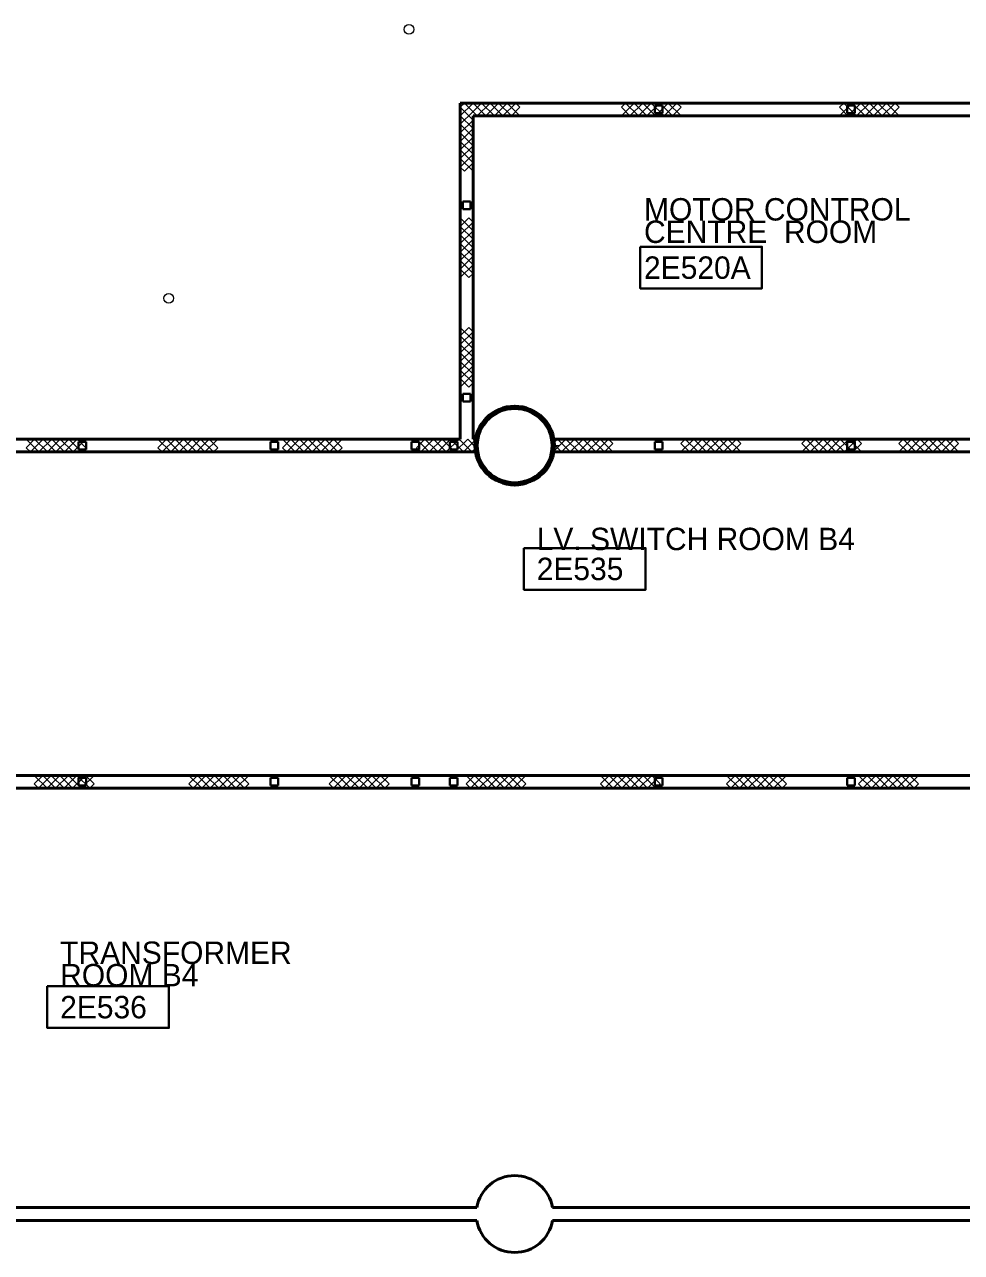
# Model space of a CAD drawing. Header units: metres. Extents: x 1807 to 3745, y 842 to 1968.
# Drawn here: x 3358.35 to 3372.97, y 1391.4 to 1410.58 of the extents above; entities that cross this region are included whole.
import ezdxf
from ezdxf.enums import TextEntityAlignment as Align

# ---------------------------------------------------------------- set-up
doc = ezdxf.new("R2010")
doc.units = ezdxf.units.M
doc.header["$MEASUREMENT"] = 0
doc.linetypes.add('DGN1', pattern=[7.299439, 0, -7.299439])
for name, color, linetype, lineweight in [('Level 1', 7, 'Continuous', 0), ('Level 31', 7, 'Continuous', 0), ('Level 33', 7, 'Continuous', 0), ('TRIRIGA DOOR BOX', 7, 'Continuous', 0)]:
    doc.layers.add(name, color=color, linetype=linetype, lineweight=lineweight)
doc.styles.add('Style-CHAR_FAST_FONT', font='CHAR_FAST_FONT.shx', dxfattribs={"height": 0.2})

msp = doc.modelspace()

# ---------------------------------------------------------------- linework, layer by layer
at = {"layer": 'Level 1', "color": 7, "linetype": 'Continuous', "lineweight": 40}
for p, q in [((3374.35, 1409.35), (3365.15, 1409.35)), ((3365.15, 1409.35), (3365.15, 1404.1)), ((3374.15, 1409.15), (3365.35, 1409.15)), ((3365.35, 1409.15), (3365.35, 1404.1)), ((3356.35, 1404.1), (3365.15, 1404.1)), ((3365.35, 1404.1), (3365.4, 1404.1)), ((3365.4, 1403.9), (3365.4, 1404.1)), ((3366.6, 1403.9), (3366.6, 1404.1)), ((3366.6, 1404.1), (3374.15, 1404.1)), ((3356.15, 1403.9), (3365.4, 1403.9)), ((3366.6, 1403.9), (3374.15, 1403.9)), ((3356.35, 1398.85), (3374.487, 1398.85)), ((3356.15, 1398.65), (3374.15, 1398.65)), ((3365.408, 1392.1), (3354.592, 1392.1)), ((3377.408, 1392.1), (3366.592, 1392.1)), ((3365.408, 1391.9), (3354.592, 1391.9)), ((3377.408, 1391.9), (3366.592, 1391.9))]:
    msp.add_line(p, q, dxfattribs=at)
at = {"layer": 'Level 1', "color": 7, "linetype": 'Continuous', "lineweight": 0}
for p, q in [((3365.15, 1409.15), (3365.35, 1409.35)), ((3365.217, 1409.35), (3365.15, 1409.283)), ((3365.15, 1409.283), (3365.283, 1409.15)), ((3365.217, 1409.217), (3365.15, 1409.15)), ((3365.15, 1409.017), (3365.35, 1409.217)), ((3365.417, 1409.15), (3365.217, 1409.35)), ((3365.35, 1409.083), (3365.217, 1409.217)), ((3365.283, 1409.15), (3365.483, 1409.35)), ((3365.35, 1409.35), (3365.55, 1409.15)), ((3365.617, 1409.35), (3365.417, 1409.15)), ((3365.483, 1409.35), (3365.683, 1409.15)), ((3365.55, 1409.15), (3365.75, 1409.35)), ((3365.817, 1409.15), (3365.617, 1409.35)), ((3365.683, 1409.15), (3365.883, 1409.35)), ((3365.75, 1409.35), (3365.95, 1409.15)), ((3366.017, 1409.35), (3365.817, 1409.15)), ((3365.883, 1409.35), (3366.083, 1409.15)), ((3365.95, 1409.15), (3366.083, 1409.283)), ((3366.083, 1409.283), (3366.017, 1409.35)), ((3367.665, 1409.15), (3367.865, 1409.35)), ((3367.732, 1409.35), (3367.665, 1409.283)), ((3367.665, 1409.283), (3367.798, 1409.15)), ((3367.932, 1409.15), (3367.732, 1409.35)), ((3367.798, 1409.15), (3367.998, 1409.35)), ((3367.865, 1409.35), (3368.065, 1409.15)), ((3368.132, 1409.35), (3367.932, 1409.15)), ((3367.998, 1409.35), (3368.198, 1409.15)), ((3368.065, 1409.15), (3368.265, 1409.35)), ((3368.332, 1409.15), (3368.132, 1409.35)), ((3368.198, 1409.15), (3368.398, 1409.35)), ((3368.265, 1409.35), (3368.465, 1409.15)), ((3368.532, 1409.35), (3368.332, 1409.15)), ((3368.398, 1409.35), (3368.598, 1409.15)), ((3368.465, 1409.15), (3368.598, 1409.283)), ((3368.598, 1409.283), (3368.532, 1409.35)), ((3371.07, 1409.15), (3371.27, 1409.35)), ((3371.137, 1409.35), (3371.07, 1409.283)), ((3371.07, 1409.283), (3371.203, 1409.15)), ((3371.337, 1409.15), (3371.137, 1409.35)), ((3371.203, 1409.15), (3371.403, 1409.35)), ((3371.27, 1409.35), (3371.47, 1409.15)), ((3371.537, 1409.35), (3371.337, 1409.15)), ((3371.403, 1409.35), (3371.603, 1409.15)), ((3371.47, 1409.15), (3371.67, 1409.35)), ((3371.737, 1409.15), (3371.537, 1409.35)), ((3371.603, 1409.15), (3371.803, 1409.35)), ((3371.67, 1409.35), (3371.87, 1409.15)), ((3371.937, 1409.35), (3371.737, 1409.15)), ((3371.803, 1409.35), (3372.003, 1409.15)), ((3371.87, 1409.15), (3372.003, 1409.283)), ((3372.003, 1409.283), (3371.937, 1409.35)), ((3365.15, 1409.15), (3365.35, 1408.95)), ((3365.15, 1408.883), (3365.35, 1409.083)), ((3365.35, 1408.817), (3365.15, 1409.017)), ((3365.35, 1408.95), (3365.15, 1408.75)), ((3365.35, 1408.683), (3365.15, 1408.883)), ((3365.15, 1408.617), (3365.35, 1408.817)), ((3365.15, 1408.75), (3365.35, 1408.55)), ((3365.15, 1408.483), (3365.35, 1408.683)), ((3365.35, 1408.417), (3365.15, 1408.617)), ((3365.35, 1408.55), (3365.15, 1408.35)), ((3365.35, 1408.283), (3365.15, 1408.483)), ((3365.217, 1408.283), (3365.35, 1408.417)), ((3365.15, 1408.35), (3365.217, 1408.283)), ((3365.15, 1407.556), (3365.35, 1407.356)), ((3365.283, 1407.556), (3365.15, 1407.423)), ((3365.15, 1407.289), (3365.35, 1407.489)), ((3365.35, 1407.489), (3365.283, 1407.556)), ((3365.15, 1407.423), (3365.35, 1407.223)), ((3365.35, 1407.356), (3365.15, 1407.156)), ((3365.35, 1407.089), (3365.15, 1407.289)), ((3365.35, 1407.223), (3365.15, 1407.023)), ((3365.15, 1407.156), (3365.35, 1406.956)), ((3365.15, 1406.889), (3365.35, 1407.089)), ((3365.15, 1407.023), (3365.35, 1406.823)), ((3365.35, 1406.956), (3365.15, 1406.756)), ((3365.35, 1406.689), (3365.15, 1406.889)), ((3365.35, 1406.823), (3365.15, 1406.623)), ((3365.15, 1406.756), (3365.283, 1406.623)), ((3365.283, 1406.623), (3365.35, 1406.689)), ((3365.15, 1405.846), (3365.35, 1405.646)), ((3365.283, 1405.846), (3365.15, 1405.713)), ((3365.15, 1405.579), (3365.35, 1405.779)), ((3365.35, 1405.779), (3365.283, 1405.846)), ((3365.15, 1405.713), (3365.35, 1405.513)), ((3365.35, 1405.646), (3365.15, 1405.446)), ((3365.35, 1405.379), (3365.15, 1405.579)), ((3365.35, 1405.513), (3365.15, 1405.313)), ((3365.15, 1405.446), (3365.35, 1405.246)), ((3365.15, 1405.179), (3365.35, 1405.379)), ((3365.15, 1405.313), (3365.35, 1405.113)), ((3365.35, 1405.246), (3365.15, 1405.046)), ((3365.35, 1404.979), (3365.15, 1405.179)), ((3365.35, 1405.113), (3365.15, 1404.913)), ((3365.15, 1405.046), (3365.283, 1404.913)), ((3365.283, 1404.913), (3365.35, 1404.979)), ((3358.507, 1404.1), (3358.373, 1403.967)), ((3358.573, 1403.9), (3358.373, 1404.1)), ((3358.44, 1403.9), (3358.64, 1404.1)), ((3358.707, 1403.9), (3358.507, 1404.1)), ((3358.773, 1404.1), (3358.573, 1403.9)), ((3358.64, 1404.1), (3358.84, 1403.9)), ((3358.907, 1404.1), (3358.707, 1403.9)), ((3358.973, 1403.9), (3358.773, 1404.1)), ((3358.84, 1403.9), (3359.04, 1404.1)), ((3359.107, 1403.9), (3358.907, 1404.1)), ((3359.173, 1404.1), (3358.973, 1403.9)), ((3359.04, 1404.1), (3359.24, 1403.9)), ((3359.307, 1404.1), (3359.107, 1403.9)), ((3359.307, 1403.967), (3359.173, 1404.1)), ((3360.564, 1404.1), (3360.431, 1403.967)), ((3360.631, 1403.9), (3360.431, 1404.1)), ((3360.498, 1403.9), (3360.698, 1404.1)), ((3360.764, 1403.9), (3360.564, 1404.1)), ((3360.831, 1404.1), (3360.631, 1403.9)), ((3360.698, 1404.1), (3360.898, 1403.9)), ((3360.964, 1404.1), (3360.764, 1403.9)), ((3361.031, 1403.9), (3360.831, 1404.1)), ((3360.898, 1403.9), (3361.098, 1404.1)), ((3361.164, 1403.9), (3360.964, 1404.1)), ((3361.231, 1404.1), (3361.031, 1403.9)), ((3361.098, 1404.1), (3361.298, 1403.9)), ((3361.364, 1404.1), (3361.164, 1403.9)), ((3361.364, 1403.967), (3361.231, 1404.1)), ((3362.508, 1404.1), (3362.374, 1403.967)), ((3362.574, 1403.9), (3362.374, 1404.1)), ((3362.441, 1403.9), (3362.641, 1404.1)), ((3362.708, 1403.9), (3362.508, 1404.1)), ((3362.774, 1404.1), (3362.574, 1403.9)), ((3362.641, 1404.1), (3362.841, 1403.9)), ((3362.908, 1404.1), (3362.708, 1403.9)), ((3362.974, 1403.9), (3362.774, 1404.1)), ((3362.841, 1403.9), (3363.041, 1404.1)), ((3363.108, 1403.9), (3362.908, 1404.1)), ((3363.174, 1404.1), (3362.974, 1403.9)), ((3363.041, 1404.1), (3363.241, 1403.9)), ((3363.308, 1404.1), (3363.108, 1403.9)), ((3363.308, 1403.967), (3363.174, 1404.1)), ((3364.6, 1404.1), (3364.467, 1403.967)), ((3364.667, 1403.9), (3364.467, 1404.1)), ((3364.533, 1403.9), (3364.733, 1404.1)), ((3364.8, 1403.9), (3364.6, 1404.1)), ((3364.867, 1404.1), (3364.667, 1403.9)), ((3364.733, 1404.1), (3364.933, 1403.9)), ((3365, 1404.1), (3364.8, 1403.9)), ((3365.067, 1403.9), (3364.867, 1404.1)), ((3364.933, 1403.9), (3365.133, 1404.1)), ((3365.2, 1403.9), (3365, 1404.1)), ((3365.267, 1404.1), (3365.067, 1403.9)), ((3365.133, 1404.1), (3365.333, 1403.9)), ((3365.4, 1404.1), (3365.2, 1403.9)), ((3365.4, 1403.967), (3365.267, 1404.1)), ((3366.6, 1403.9), (3366.8, 1404.1)), ((3366.667, 1404.1), (3366.6, 1404.033)), ((3366.6, 1404.033), (3366.733, 1403.9)), ((3366.867, 1403.9), (3366.667, 1404.1)), ((3366.733, 1403.9), (3366.933, 1404.1)), ((3366.8, 1404.1), (3367, 1403.9)), ((3367.067, 1404.1), (3366.867, 1403.9)), ((3366.933, 1404.1), (3367.133, 1403.9)), ((3367, 1403.9), (3367.2, 1404.1)), ((3367.267, 1403.9), (3367.067, 1404.1)), ((3367.133, 1403.9), (3367.333, 1404.1)), ((3367.2, 1404.1), (3367.4, 1403.9)), ((3367.467, 1404.1), (3367.267, 1403.9)), ((3367.333, 1404.1), (3367.533, 1403.9)), ((3367.4, 1403.9), (3367.533, 1404.033)), ((3367.533, 1404.033), (3367.467, 1404.1)), ((3368.595, 1403.9), (3368.795, 1404.1)), ((3368.662, 1404.1), (3368.595, 1404.033)), ((3368.595, 1404.033), (3368.728, 1403.9)), ((3368.862, 1403.9), (3368.662, 1404.1)), ((3368.728, 1403.9), (3368.928, 1404.1)), ((3368.795, 1404.1), (3368.995, 1403.9)), ((3369.062, 1404.1), (3368.862, 1403.9)), ((3368.928, 1404.1), (3369.128, 1403.9)), ((3368.995, 1403.9), (3369.195, 1404.1)), ((3369.262, 1403.9), (3369.062, 1404.1)), ((3369.128, 1403.9), (3369.328, 1404.1)), ((3369.195, 1404.1), (3369.395, 1403.9)), ((3369.462, 1404.1), (3369.262, 1403.9)), ((3369.328, 1404.1), (3369.528, 1403.9)), ((3369.395, 1403.9), (3369.528, 1404.033)), ((3369.528, 1404.033), (3369.462, 1404.1)), ((3370.481, 1403.9), (3370.681, 1404.1)), ((3370.548, 1404.1), (3370.481, 1404.033)), ((3370.481, 1404.033), (3370.615, 1403.9)), ((3370.748, 1403.9), (3370.548, 1404.1)), ((3370.615, 1403.9), (3370.815, 1404.1)), ((3370.681, 1404.1), (3370.881, 1403.9)), ((3370.948, 1404.1), (3370.748, 1403.9)), ((3370.815, 1404.1), (3371.015, 1403.9)), ((3370.881, 1403.9), (3371.081, 1404.1)), ((3371.148, 1403.9), (3370.948, 1404.1)), ((3371.015, 1403.9), (3371.215, 1404.1)), ((3371.081, 1404.1), (3371.281, 1403.9)), ((3371.348, 1404.1), (3371.148, 1403.9)), ((3371.215, 1404.1), (3371.415, 1403.9)), ((3371.281, 1403.9), (3371.415, 1404.033)), ((3371.415, 1404.033), (3371.348, 1404.1)), ((3371.996, 1403.9), (3372.196, 1404.1)), ((3372.063, 1404.1), (3371.996, 1404.033)), ((3371.996, 1404.033), (3372.13, 1403.9)), ((3372.263, 1403.9), (3372.063, 1404.1)), ((3372.13, 1403.9), (3372.33, 1404.1)), ((3372.196, 1404.1), (3372.396, 1403.9)), ((3372.463, 1404.1), (3372.263, 1403.9)), ((3372.33, 1404.1), (3372.53, 1403.9)), ((3372.396, 1403.9), (3372.596, 1404.1)), ((3372.663, 1403.9), (3372.463, 1404.1)), ((3372.53, 1403.9), (3372.73, 1404.1)), ((3372.596, 1404.1), (3372.796, 1403.9)), ((3372.863, 1404.1), (3372.663, 1403.9)), ((3372.73, 1404.1), (3372.93, 1403.9)), ((3372.796, 1403.9), (3372.93, 1404.033)), ((3372.93, 1404.033), (3372.863, 1404.1)), ((3358.373, 1403.967), (3358.44, 1403.9)), ((3359.24, 1403.9), (3359.307, 1403.967)), ((3360.431, 1403.967), (3360.498, 1403.9)), ((3361.298, 1403.9), (3361.364, 1403.967)), ((3362.374, 1403.967), (3362.441, 1403.9)), ((3363.241, 1403.9), (3363.308, 1403.967)), ((3364.467, 1403.967), (3364.533, 1403.9)), ((3365.333, 1403.9), (3365.4, 1403.967)), ((3358.634, 1398.85), (3358.5, 1398.717)), ((3358.7, 1398.65), (3358.5, 1398.85)), ((3358.567, 1398.65), (3358.767, 1398.85)), ((3358.834, 1398.65), (3358.634, 1398.85)), ((3358.9, 1398.85), (3358.7, 1398.65)), ((3358.767, 1398.85), (3358.967, 1398.65)), ((3359.034, 1398.85), (3358.834, 1398.65)), ((3359.1, 1398.65), (3358.9, 1398.85)), ((3358.967, 1398.65), (3359.167, 1398.85)), ((3359.234, 1398.65), (3359.034, 1398.85)), ((3359.3, 1398.85), (3359.1, 1398.65)), ((3359.167, 1398.85), (3359.367, 1398.65)), ((3359.434, 1398.85), (3359.234, 1398.65)), ((3359.434, 1398.717), (3359.3, 1398.85)), ((3361.048, 1398.85), (3360.914, 1398.717)), ((3361.114, 1398.65), (3360.914, 1398.85)), ((3360.981, 1398.65), (3361.181, 1398.85)), ((3361.248, 1398.65), (3361.048, 1398.85)), ((3361.314, 1398.85), (3361.114, 1398.65)), ((3361.181, 1398.85), (3361.381, 1398.65)), ((3361.448, 1398.85), (3361.248, 1398.65)), ((3361.514, 1398.65), (3361.314, 1398.85)), ((3361.381, 1398.65), (3361.581, 1398.85)), ((3361.648, 1398.65), (3361.448, 1398.85)), ((3361.714, 1398.85), (3361.514, 1398.65)), ((3361.581, 1398.85), (3361.781, 1398.65)), ((3361.848, 1398.85), (3361.648, 1398.65)), ((3361.848, 1398.717), (3361.714, 1398.85)), ((3363.239, 1398.85), (3363.106, 1398.717)), ((3363.306, 1398.65), (3363.106, 1398.85)), ((3363.172, 1398.65), (3363.372, 1398.85)), ((3363.439, 1398.65), (3363.239, 1398.85)), ((3363.506, 1398.85), (3363.306, 1398.65)), ((3363.372, 1398.85), (3363.572, 1398.65)), ((3363.639, 1398.85), (3363.439, 1398.65)), ((3363.706, 1398.65), (3363.506, 1398.85)), ((3363.572, 1398.65), (3363.772, 1398.85)), ((3363.839, 1398.65), (3363.639, 1398.85)), ((3363.906, 1398.85), (3363.706, 1398.65)), ((3363.772, 1398.85), (3363.972, 1398.65)), ((3364.039, 1398.85), (3363.839, 1398.65)), ((3364.039, 1398.717), (3363.906, 1398.85)), ((3365.374, 1398.85), (3365.241, 1398.717)), ((3365.441, 1398.65), (3365.241, 1398.85)), ((3365.308, 1398.65), (3365.508, 1398.85)), ((3365.574, 1398.65), (3365.374, 1398.85)), ((3365.641, 1398.85), (3365.441, 1398.65)), ((3365.508, 1398.85), (3365.708, 1398.65)), ((3365.774, 1398.85), (3365.574, 1398.65)), ((3365.841, 1398.65), (3365.641, 1398.85)), ((3365.708, 1398.65), (3365.908, 1398.85)), ((3365.974, 1398.65), (3365.774, 1398.85)), ((3366.041, 1398.85), (3365.841, 1398.65)), ((3365.908, 1398.85), (3366.108, 1398.65)), ((3366.174, 1398.85), (3365.974, 1398.65)), ((3366.174, 1398.717), (3366.041, 1398.85)), ((3367.473, 1398.85), (3367.34, 1398.717)), ((3367.54, 1398.65), (3367.34, 1398.85)), ((3367.406, 1398.65), (3367.606, 1398.85)), ((3367.673, 1398.65), (3367.473, 1398.85)), ((3367.74, 1398.85), (3367.54, 1398.65)), ((3367.606, 1398.85), (3367.806, 1398.65)), ((3367.873, 1398.85), (3367.673, 1398.65)), ((3367.94, 1398.65), (3367.74, 1398.85)), ((3367.806, 1398.65), (3368.006, 1398.85)), ((3368.073, 1398.65), (3367.873, 1398.85)), ((3368.14, 1398.85), (3367.94, 1398.65)), ((3368.006, 1398.85), (3368.206, 1398.65)), ((3368.273, 1398.85), (3368.073, 1398.65)), ((3368.273, 1398.717), (3368.14, 1398.85)), ((3369.441, 1398.85), (3369.308, 1398.717)), ((3369.508, 1398.65), (3369.308, 1398.85)), ((3369.375, 1398.65), (3369.575, 1398.85)), ((3369.641, 1398.65), (3369.441, 1398.85)), ((3369.708, 1398.85), (3369.508, 1398.65)), ((3369.575, 1398.85), (3369.775, 1398.65)), ((3369.841, 1398.85), (3369.641, 1398.65)), ((3369.908, 1398.65), (3369.708, 1398.85)), ((3369.775, 1398.65), (3369.975, 1398.85)), ((3370.041, 1398.65), (3369.841, 1398.85)), ((3370.108, 1398.85), (3369.908, 1398.65)), ((3369.975, 1398.85), (3370.175, 1398.65)), ((3370.241, 1398.85), (3370.041, 1398.65)), ((3370.241, 1398.717), (3370.108, 1398.85)), ((3371.503, 1398.85), (3371.369, 1398.717)), ((3371.569, 1398.65), (3371.369, 1398.85)), ((3371.436, 1398.65), (3371.636, 1398.85)), ((3371.703, 1398.65), (3371.503, 1398.85)), ((3371.769, 1398.85), (3371.569, 1398.65)), ((3371.636, 1398.85), (3371.836, 1398.65)), ((3371.903, 1398.85), (3371.703, 1398.65)), ((3371.969, 1398.65), (3371.769, 1398.85)), ((3371.836, 1398.65), (3372.036, 1398.85)), ((3372.103, 1398.65), (3371.903, 1398.85)), ((3372.169, 1398.85), (3371.969, 1398.65)), ((3372.036, 1398.85), (3372.236, 1398.65)), ((3372.303, 1398.85), (3372.103, 1398.65)), ((3372.303, 1398.717), (3372.169, 1398.85)), ((3358.5, 1398.717), (3358.567, 1398.65)), ((3359.367, 1398.65), (3359.434, 1398.717)), ((3360.914, 1398.717), (3360.981, 1398.65)), ((3361.781, 1398.65), (3361.848, 1398.717)), ((3363.106, 1398.717), (3363.172, 1398.65)), ((3363.972, 1398.65), (3364.039, 1398.717)), ((3365.241, 1398.717), (3365.308, 1398.65)), ((3366.108, 1398.65), (3366.174, 1398.717)), ((3367.34, 1398.717), (3367.406, 1398.65)), ((3368.206, 1398.65), (3368.273, 1398.717)), ((3369.308, 1398.717), (3369.375, 1398.65)), ((3370.175, 1398.65), (3370.241, 1398.717)), ((3371.369, 1398.717), (3371.436, 1398.65)), ((3372.236, 1398.65), (3372.303, 1398.717))]:
    msp.add_line(p, q, dxfattribs=at)
at = {"layer": 'Level 1', "color": 7, "linetype": 'Continuous', "lineweight": 30}
for p, q in [((3368.31, 1409.31), (3368.19, 1409.31)), ((3368.19, 1409.31), (3368.19, 1409.19)), ((3368.19, 1409.19), (3368.31, 1409.19)), ((3368.31, 1409.19), (3368.31, 1409.31)), ((3371.31, 1409.31), (3371.19, 1409.31)), ((3371.19, 1409.31), (3371.19, 1409.19)), ((3371.19, 1409.19), (3371.31, 1409.19)), ((3371.31, 1409.19), (3371.31, 1409.31)), ((3365.31, 1407.81), (3365.19, 1407.81)), ((3365.19, 1407.81), (3365.19, 1407.69)), ((3365.19, 1407.69), (3365.31, 1407.69)), ((3365.31, 1407.69), (3365.31, 1407.81)), ((3365.31, 1404.81), (3365.19, 1404.81)), ((3365.19, 1404.81), (3365.19, 1404.69)), ((3365.31, 1404.69), (3365.31, 1404.81)), ((3365.19, 1404.69), (3365.31, 1404.69)), ((3359.31, 1404.06), (3359.19, 1404.06)), ((3359.19, 1404.06), (3359.19, 1403.94)), ((3359.31, 1403.94), (3359.31, 1404.06)), ((3362.31, 1404.06), (3362.19, 1404.06)), ((3362.19, 1404.06), (3362.19, 1403.94)), ((3362.31, 1403.94), (3362.31, 1404.06)), ((3364.39, 1403.94), (3364.39, 1404.06)), ((3364.39, 1404.06), (3364.51, 1404.06)), ((3364.51, 1404.06), (3364.51, 1403.94)), ((3365.11, 1404.06), (3364.99, 1404.06)), ((3364.99, 1404.06), (3364.99, 1403.94)), ((3365.11, 1403.94), (3365.11, 1404.06)), ((3368.31, 1404.06), (3368.19, 1404.06)), ((3368.19, 1404.06), (3368.19, 1403.94)), ((3368.31, 1403.94), (3368.31, 1404.06)), ((3371.31, 1404.06), (3371.19, 1404.06)), ((3371.19, 1404.06), (3371.19, 1403.94)), ((3371.31, 1403.94), (3371.31, 1404.06)), ((3359.19, 1403.94), (3359.31, 1403.94)), ((3362.19, 1403.94), (3362.31, 1403.94)), ((3364.51, 1403.94), (3364.39, 1403.94)), ((3364.99, 1403.94), (3365.11, 1403.94)), ((3368.19, 1403.94), (3368.31, 1403.94)), ((3371.19, 1403.94), (3371.31, 1403.94)), ((3359.31, 1398.81), (3359.19, 1398.81)), ((3359.19, 1398.81), (3359.19, 1398.69)), ((3359.19, 1398.69), (3359.31, 1398.69)), ((3359.31, 1398.69), (3359.31, 1398.81)), ((3362.31, 1398.81), (3362.19, 1398.81)), ((3362.19, 1398.81), (3362.19, 1398.69)), ((3362.19, 1398.69), (3362.31, 1398.69)), ((3362.31, 1398.69), (3362.31, 1398.81)), ((3364.39, 1398.69), (3364.39, 1398.81)), ((3364.39, 1398.81), (3364.51, 1398.81)), ((3364.51, 1398.69), (3364.39, 1398.69)), ((3364.51, 1398.81), (3364.51, 1398.69)), ((3365.11, 1398.81), (3364.99, 1398.81)), ((3364.99, 1398.81), (3364.99, 1398.69)), ((3364.99, 1398.69), (3365.11, 1398.69)), ((3365.11, 1398.69), (3365.11, 1398.81)), ((3368.31, 1398.81), (3368.19, 1398.81)), ((3368.19, 1398.81), (3368.19, 1398.69)), ((3368.19, 1398.69), (3368.31, 1398.69)), ((3368.31, 1398.69), (3368.31, 1398.81)), ((3371.31, 1398.81), (3371.19, 1398.81)), ((3371.19, 1398.81), (3371.19, 1398.69)), ((3371.19, 1398.69), (3371.31, 1398.69)), ((3371.31, 1398.69), (3371.31, 1398.81))]:
    msp.add_line(p, q, dxfattribs=at)
at = {"layer": 'Level 1', "color": 7, "linetype": 'DGN1', "lineweight": 0}
msp.add_line((3366.6, 1404), (3374.25, 1404), dxfattribs=at)
at = {"layer": 'Level 1', "color": 7, "linetype": 'Continuous', "lineweight": 13}
for centre in [(3364.35, 1410.5), (3360.6, 1406.3)]:
    msp.add_circle(centre, 0.075, dxfattribs=at)
at = {"layer": 'Level 1', "color": 7, "linetype": 'Continuous', "lineweight": 70}
msp.add_circle((3366, 1404), 0.6, dxfattribs=at)
at = {"layer": 'Level 1', "color": 7, "linetype": 'Continuous', "lineweight": 40}
for start, end in [(9.5854, 170.4146), (189.6028, 350.3972)]:
    msp.add_arc((3366, 1392), 0.6, start, end, dxfattribs=at)
at = {"layer": 'TRIRIGA DOOR BOX', "color": 251, "linetype": 'Continuous', "lineweight": 30, "true_color": 0x555555}
for points in [[(3367.96, 1407.104), (3369.86, 1407.104), (3369.86, 1406.454), (3367.96, 1406.454)], [(3366.143, 1402.399), (3368.043, 1402.399), (3368.043, 1401.749), (3366.143, 1401.749)], [(3358.704, 1395.556), (3360.604, 1395.556), (3360.604, 1394.906), (3358.704, 1394.906)]]:
    msp.add_lwpolyline(points, close=True, dxfattribs=at)

# ---------------------------------------------------------------- texts
at = {"layer": 'Level 31', "color": 7, "linetype": 'Continuous', "lineweight": 30, "style": 'Style-CHAR_FAST_FONT'}
msp.add_text('LV. SWITCH ROOM B4', height=0.35, dxfattribs=at).set_placement((3366.344, 1402.542), align=Align.MIDDLE_LEFT)
at = {"layer": 'Level 31', "color": 7, "linetype": 'Continuous', "lineweight": 30, "char_height": 0.35, "attachment_point": 4, "line_spacing_factor": 0.6, "style": 'Style-CHAR_FAST_FONT'}
for s, insert, width in [('MOTOR CONTROL\\PCENTRE  ROOM\\P', (3368.019, 1407.512), 4.84433), ('TRANSFORMER\\PROOM B4\\P', (3358.905, 1395.903), 4.07736)]:
    msp.add_mtext(s, dxfattribs=dict(at, insert=insert, width=width))
at = {"layer": 'Level 33', "color": 7, "linetype": 'Continuous', "lineweight": 13, "style": 'Style-CHAR_FAST_FONT'}
for s, p in [('2E520A', (3368.019, 1406.779)), ('2E535', (3366.344, 1402.074)), ('2E536', (3358.905, 1395.231))]:
    msp.add_text(s, height=0.35, dxfattribs=at).set_placement(p, align=Align.MIDDLE_LEFT)

doc.saveas('drawing.dxf')
